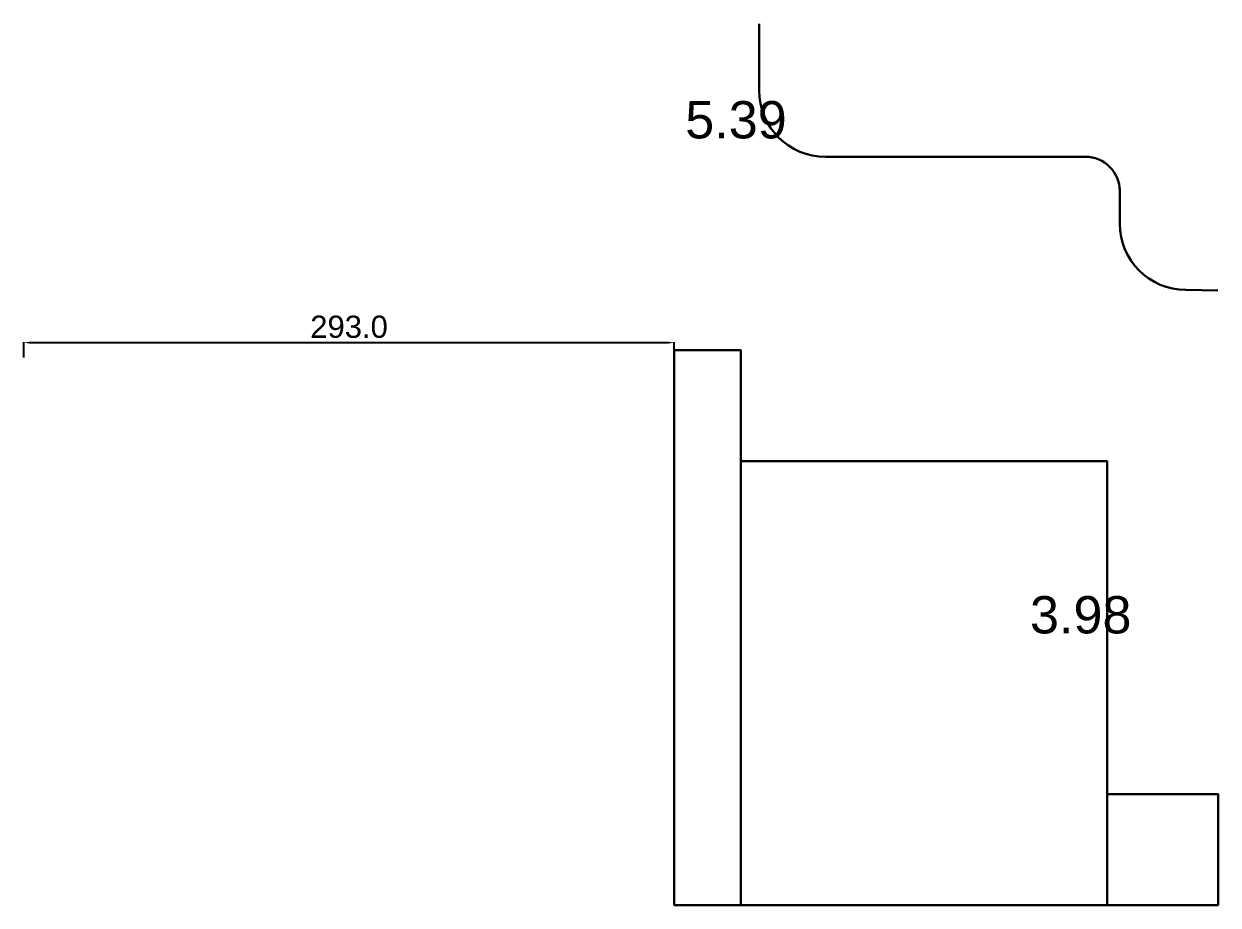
# Model space of a CAD drawing. Header units: millimetres. Extents: x 111 to 3967, y -45 to 1470.
# Drawn here: x 3429 to 3967, y 1073 to 1470 of the extents above; entities that cross this region are included whole.
import ezdxf

# ---------------------------------------------------------------- set-up
doc = ezdxf.new("R2010")
doc.units = ezdxf.units.MM
doc.header["$MEASUREMENT"] = 0
doc.linetypes.add('HIDDEN', pattern=[9.525, 6.35, -3.175])
doc.layers.get('0').update_dxf_attribs({"lineweight": 30})
doc.layers.get('Defpoints').update_dxf_attribs({"linetype": 'HIDDEN', "lineweight": 30})
doc.layers.add('РАЗМЕРЫ', color=3, linetype='Continuous', lineweight=25)
doc.styles.get("Standard").update_dxf_attribs({"font": 'arial.ttf'})
doc.dimstyles.get("Standard").update_dxf_attribs({"dimtxt": 0.18, "dimasz": 0.18, "dimexe": 0.18, "dimexo": 0.0625, "dimgap": 0.09, "dimtad": 0, "dimtih": 1, "dimtoh": 1, "dimdec": 4, "dimzin": 0, "dimdsep": 46, "dimtxsty": 'Standard', "dimcen": 0.09, "dimadec": 0, "dimazin": 0, "dimtfac": 1, "dimtdec": 4, "dimtofl": 0, "dimtmove": 0, "dimatfit": 3, "dimfxl": 1, "dimtolj": 1, "dimtzin": 0, "dimarcsym": 0})

# ---------------------------------------------------------------- blocks, each defined once
blk = doc.blocks.new('*D109')
at = {"layer": 'Defpoints', "color": 0}
for p in [(3721.59, 1326.18), (3428.64, 1319.42), (3721.59, 1319.42)]:
    blk.add_point(p, dxfattribs=at)
at = {"layer": 'РАЗМЕРЫ', "color": 0, "lineweight": -2}
for p, q in [((3428.64, 1319.48), (3428.64, 1326.36)), ((3431.64, 1326.18), (3718.59, 1326.18)), ((3721.59, 1319.48), (3721.59, 1326.36))]:
    blk.add_line(p, q, dxfattribs=at)
at = {"layer": 'РАЗМЕРЫ', "color": 0}
for points in [[(3431.64, 1326.68), (3431.64, 1325.68), (3428.64, 1326.18)], [(3718.59, 1325.68), (3718.59, 1326.68), (3721.59, 1326.18)]]:
    blk.add_solid(points, dxfattribs=at)
at = {"layer": 'РАЗМЕРЫ', "color": 0, "ltscale": 100, "insert": (3575.12, 1333.28), "char_height": 10, "attachment_point": 5}
blk.add_mtext('\\A1;293.0', dxfattribs=at)

msp = doc.modelspace()

# ---------------------------------------------------------------- linework, layer by layer
at = {"ltscale": 100}
for p, q in [((3759.88, 1439.74), (3759.88, 1469.74)), ((3789.81, 1409.8), (3906.78, 1409.94)), ((3922.29, 1379.74), (3922.29, 1395.62)), ((3966.41, 1349.74), (3952.1, 1349.93))]:
    msp.add_line(p, q, dxfattribs=at)
for points in [[(3721.59, 1322.87), (3751.59, 1322.87), (3751.59, 1072.87), (3721.59, 1072.87)], [(3916.59, 1072.87), (3751.59, 1072.87), (3751.59, 1272.87), (3916.59, 1272.87)], [(3916.59, 1072.87), (3966.59, 1072.87), (3966.59, 1122.87), (3916.59, 1122.87)]]:
    msp.add_lwpolyline(points, close=True, dxfattribs=at)
for centre, radius, start, end in [((3789.81, 1439.74), 29.94, 180, 270), ((3906.78, 1394.43), 15.5, 0, 90), ((3952.1, 1379.74), 29.81, 180, 270)]:
    msp.add_arc(centre, radius, start, end, dxfattribs=at)

# ---------------------------------------------------------------- texts
at = {"color": 6, "char_height": 16.817, "attachment_point": 1}
for s, insert in [('5.39', (3726.56, 1434.98)), ('3.98', (3881.84, 1212.04))]:
    msp.add_mtext(s, dxfattribs=dict(at, insert=insert))

# ---------------------------------------------------------------- dimensions: what is measured, and where the dimension line sits
at = {"layer": 'РАЗМЕРЫ', "color": 1}
dim = msp.add_linear_dim(base=(3721.5933, 1326.1782), p1=(3428.6415, 1319.4191), p2=(3721.5933, 1319.4191), dimstyle='Standard', override={"dimscale": 1, "dimtxt": 10, "dimasz": 3, "dimgap": 2, "dimtad": 1, "dimtih": 0, "dimtoh": 0, "dimdec": 1, "dimlfac": 1, "dimrnd": 1, "dimtxsty": 'Standard', "dimsah": 1, "dimcen": 1, "dimdle": 0.1, "dimaunit": 1, "dimadec": 4, "dimtdec": 1, "dimtmove": 2, "dimtolj": 1}, dxfattribs=at)
dim.commit()
dim.dimension.update_dxf_attribs({"geometry": '*D109', "text_midpoint": (3575.1174, 1333.2832)})

doc.saveas('drawing.dxf')
